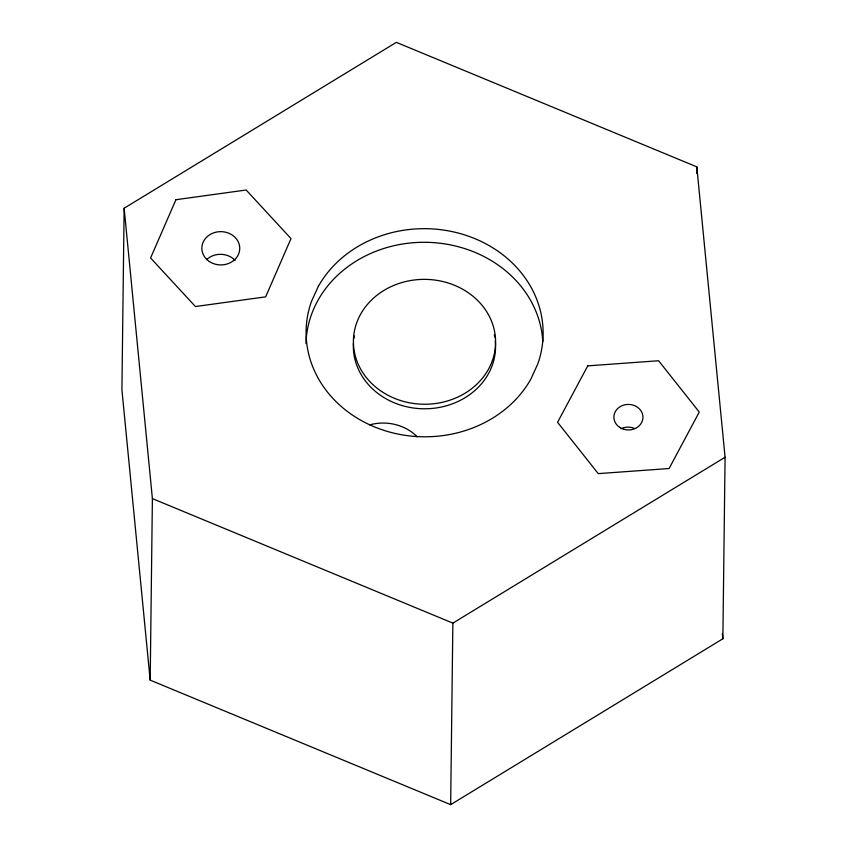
<?xml version="1.0" encoding="UTF-8"?>
<svg xmlns="http://www.w3.org/2000/svg" width="847" height="847" viewBox="0 0 847 847"><rect width="100%" height="100%" fill="white"/><g stroke="black" fill="none" stroke-linecap="round" stroke-linejoin="round"><path stroke-width="1.27" d="M124.138 208.224L121.915 389.758L150.184 680.141L450.657 804.65L722.862 638.776L725.085 457.242L696.816 166.859L396.343 42.35L124.138 208.224L152.396 498.608L150.184 680.141M450.657 804.65L452.87 623.117L725.085 457.242M696.742 173.434L696.816 166.859M152.396 498.608L452.87 623.117M722.353 633.514L722.862 638.776M369.631 424.876A44.849 39.375 0.7 0 1 417.222 436.808M305.958 343.543A118.516 104.054 0.7 0 1 422.971 242.295A118.516 104.054 0.7 0 1 542.821 341.616M495.251 340.822A71.106 62.434 0.7 0 1 426.083 408.773A71.106 62.434 0.7 0 1 353.411 343.3M353.877 338.419A71.106 62.434 0.7 0 1 354.279 335.994M494.277 334.756A71.106 62.434 0.7 0 1 494.743 337.17M206.668 259.553A18.962 16.654 0.7 0 1 235.106 260.378M621.126 428.688A14.537 12.769 0.7 0 1 634.318 428.338M175.932 199.712L150.586 257.975L195.435 306.54L265.651 296.852L291.008 238.589L246.149 190.014L175.932 199.712M318.345 286.35L311.442 301.5A118.516 104.054 0.7 0 0 380.621 429.238A118.516 104.054 0.7 0 0 530.868 379.117L537.771 363.966A118.516 104.054 0.7 0 0 468.592 236.228A118.516 104.054 0.7 0 0 318.345 286.35M587.754 365.862L557.57 422.304L598.247 473.632L669.098 468.518L699.273 412.066L658.606 360.737L587.754 365.862M381.595 391.473A71.106 62.434 0.7 0 0 495.061 349.737A71.106 62.434 0.7 0 0 396.841 284.211A71.106 62.434 0.7 0 0 381.595 391.473M619.655 427.343A14.537 12.769 0.7 0 0 642.852 418.81A14.537 12.769 0.7 0 0 622.767 405.417A14.537 12.769 0.7 0 0 619.655 427.343M209.347 261.522A18.962 16.654 0.7 0 0 239.606 250.394A18.962 16.654 0.7 0 0 213.423 232.925A18.962 16.654 0.7 0 0 209.347 261.522"/></g></svg>
